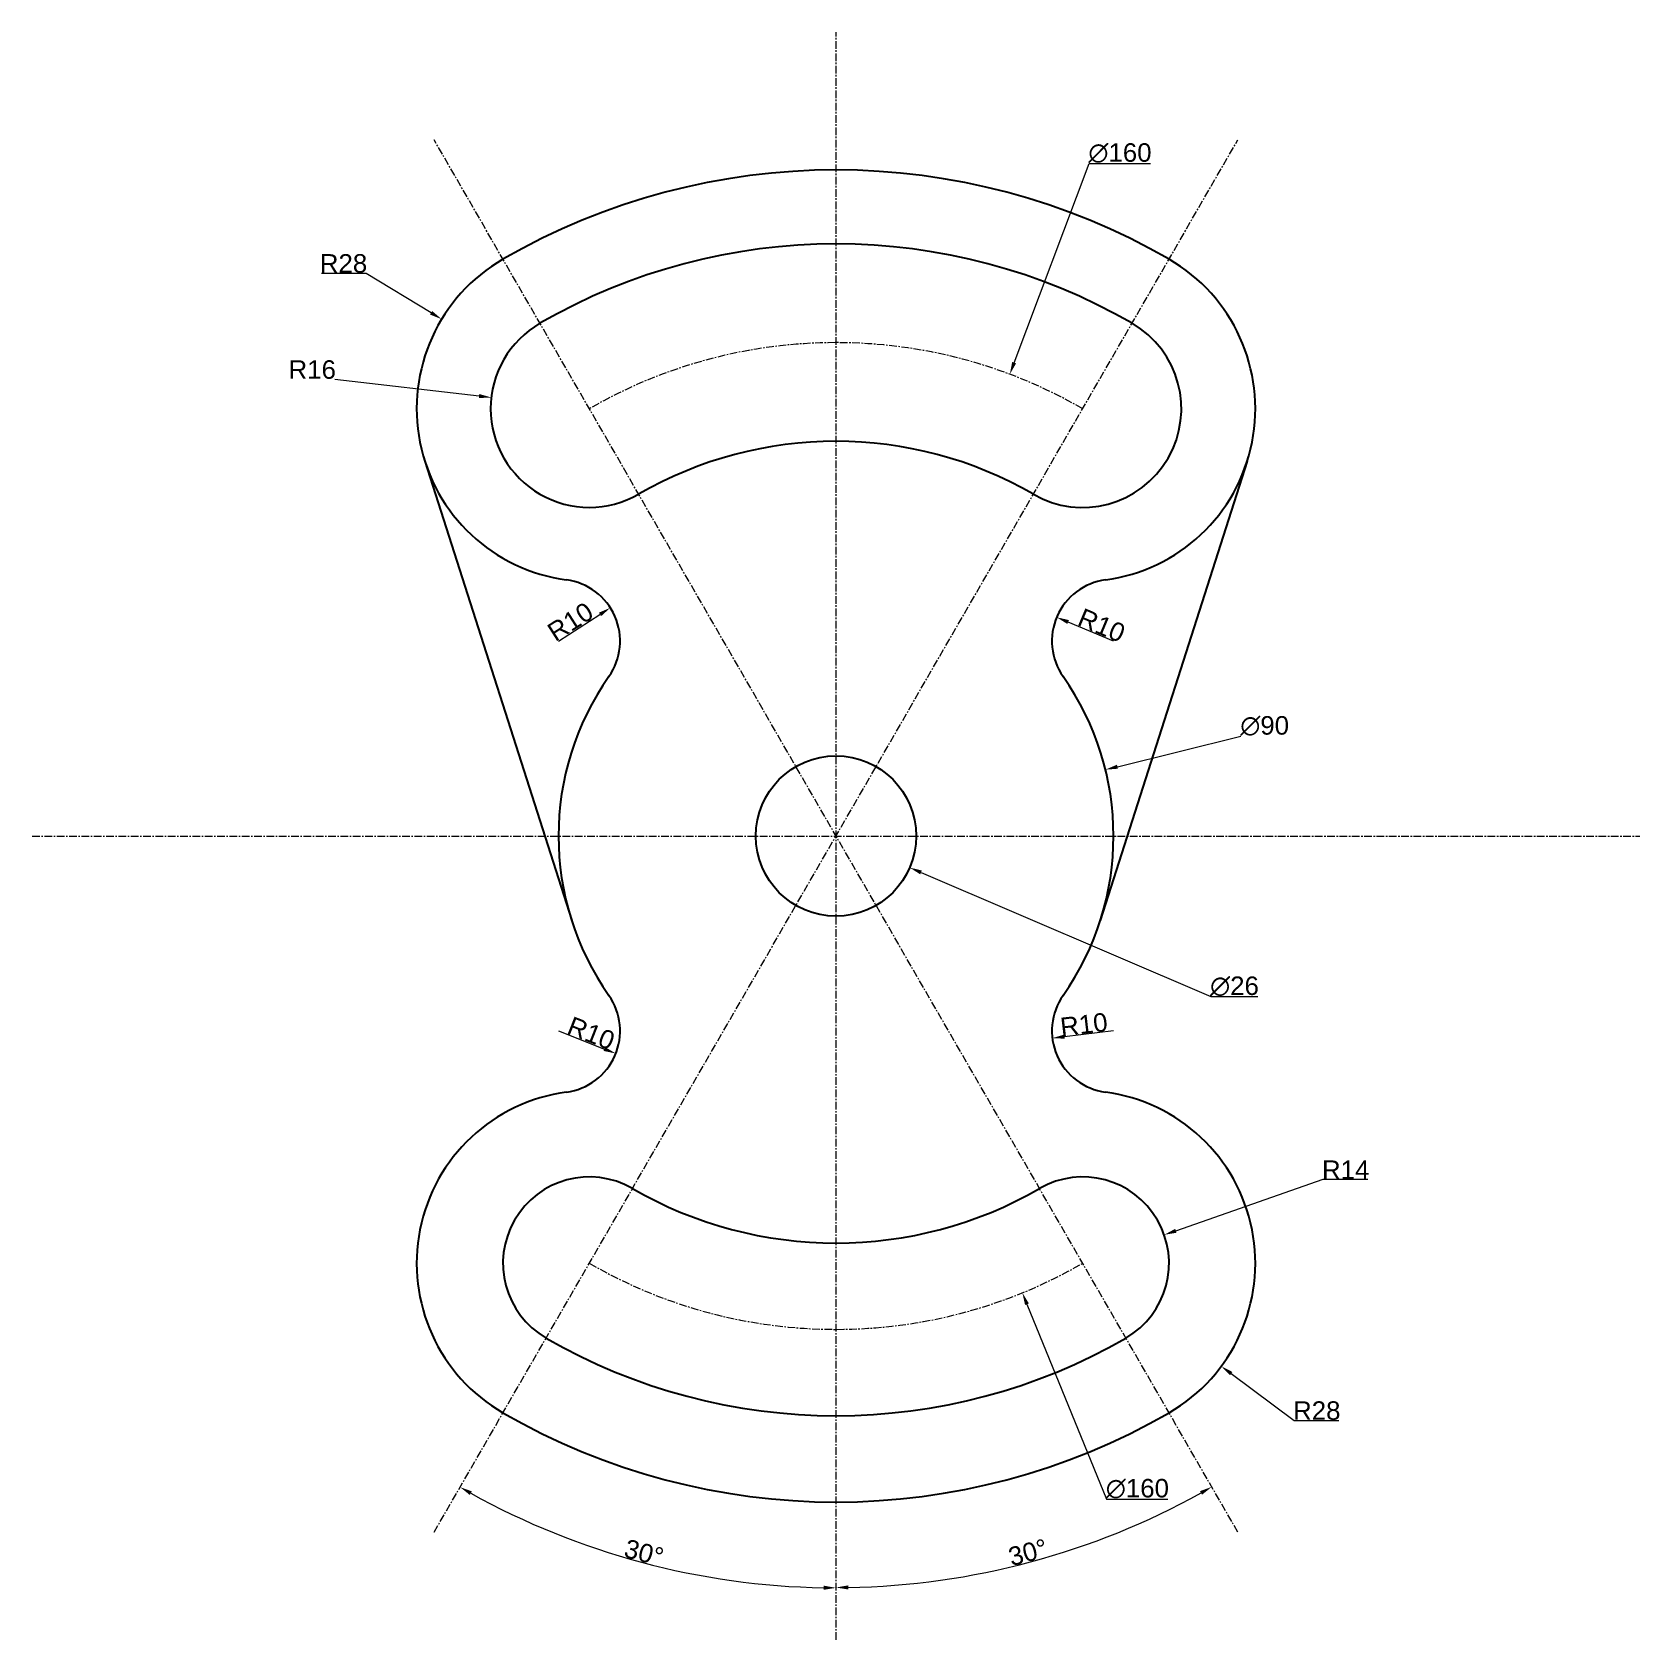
# Model space of a CAD drawing. Header units: millimetres. Extents: x -130 to 130, y -130 to 130.
import ezdxf

# ---------------------------------------------------------------- set-up
doc = ezdxf.new("R2010")
doc.units = ezdxf.units.MM
doc.header["$MEASUREMENT"] = 0
doc.linetypes.add('CENTER', pattern=[2, 1.25, -0.25, 0.25, -0.25])
doc.layers.add('AM_5', color=3, linetype='Continuous', lineweight=15)
doc.layers.add('AM_7', color=4, linetype='CENTER', lineweight=15)
doc.styles.get("Standard").update_dxf_attribs({"font": 'arial.ttf'})
doc.dimstyles.new('AM_ANSI$2', dxfattribs={"dimtxt": 3, "dimasz": 2, "dimexe": 0.1, "dimexo": 0.05, "dimgap": 0.06, "dimtad": 1, "dimtoh": 1, "dimdec": 3, "dimzin": 9, "dimdsep": 46, "dimtxsty": 'Standard', "dimcen": 0, "dimclrd": 256, "dimclre": 256, "dimclrt": 2, "dimadec": 0, "dimazin": 2, "dimtp": 0.1, "dimtm": 0.1, "dimtfac": 0.71, "dimtdec": 3, "dimtofl": 0, "dimtmove": 0, "dimatfit": 3, "dimfxl": 1, "dimtolj": 1, "dimtzin": 7, "dimlwd": -1, "dimlwe": -1, "dimarcsym": 1})
doc.dimstyles.new('AM_ANSI$3', dxfattribs={"dimtxt": 3, "dimasz": 2, "dimexe": 0.1, "dimexo": 0.05, "dimgap": 0.06, "dimtad": 1, "dimtoh": 1, "dimdec": 3, "dimzin": 9, "dimdsep": 46, "dimtxsty": 'Standard', "dimcen": 0, "dimclrd": 256, "dimclre": 256, "dimclrt": 2, "dimadec": 0, "dimazin": 2, "dimtp": 0.1, "dimtm": 0.1, "dimtfac": 0.71, "dimtdec": 3, "dimtofl": 0, "dimtmove": 0, "dimatfit": 0, "dimfxl": 1, "dimtolj": 1, "dimtzin": 7, "dimlwd": -1, "dimlwe": -1, "dimarcsym": 1})
doc.dimstyles.new('AM_ANSI$4', dxfattribs={"dimtxt": 3, "dimasz": 2, "dimexe": 0.1, "dimexo": 0.05, "dimgap": 0.06, "dimtad": 1, "dimtoh": 1, "dimdec": 3, "dimzin": 9, "dimdsep": 46, "dimtxsty": 'Standard', "dimcen": 0, "dimclrd": 256, "dimclre": 256, "dimclrt": 2, "dimadec": 0, "dimazin": 2, "dimtp": 0.1, "dimtm": 0.1, "dimtfac": 0.71, "dimtdec": 3, "dimtofl": 0, "dimtmove": 0, "dimatfit": 0, "dimfxl": 1, "dimtolj": 1, "dimtzin": 7, "dimlwd": -1, "dimlwe": -1, "dimarcsym": 1})

# ---------------------------------------------------------------- blocks, each defined once
blk = doc.blocks.new('*D5')
at = {"layer": 'AM_5', "transparency": 16777216}
for p, q in [((30.97, -75.93), (43.86, -107.53)), ((43.86, -107.53), (53.81, -107.53))]:
    blk.add_line(p, q, dxfattribs=at)
blk.add_solid([(31.28, -75.8), (30.66, -76.05), (30.22, -74.07)], dxfattribs=at)
at = {"layer": 'Defpoints', "color": 0, "transparency": 16777216}
for p in [(-30.22, 74.07), (30.22, -74.07)]:
    blk.add_point(p, dxfattribs=at)
at = {"layer": 'AM_5', "color": 2, "transparency": 16777216, "insert": (48.87, -105.85), "char_height": 3, "attachment_point": 5}
blk.add_mtext('\\A1;∅160', dxfattribs=at)
blk = doc.blocks.new('*D6')
at = {"layer": 'AM_5', "transparency": 16777216}
for p, q in [((13.79, -5.91), (60.78, -26.05)), ((60.78, -26.05), (68.4, -26.05))]:
    blk.add_line(p, q, dxfattribs=at)
blk.add_solid([(13.92, -5.6), (13.66, -6.22), (11.95, -5.12)], dxfattribs=at)
at = {"layer": 'Defpoints', "color": 0, "transparency": 16777216}
for p in [(-11.95, 5.12), (11.95, -5.12)]:
    blk.add_point(p, dxfattribs=at)
at = {"layer": 'AM_5', "color": 2, "transparency": 16777216, "insert": (64.62, -24.38), "char_height": 3, "attachment_point": 5}
blk.add_mtext('\\A1;∅26', dxfattribs=at)
blk = doc.blocks.new('*D7')
at = {"layer": 'AM_5', "transparency": 16777216}
blk.add_line((45.64, 11.24), (65.67, 16.17), dxfattribs=at)
blk.add_solid([(45.56, 11.56), (45.72, 10.91), (43.7, 10.76)], dxfattribs=at)
at = {"layer": 'Defpoints', "color": 0, "transparency": 16777216}
for p in [(43.7, 10.76), (-43.7, -10.76)]:
    blk.add_point(p, dxfattribs=at)
at = {"layer": 'AM_5', "color": 2, "transparency": 16777216, "insert": (69.51, 17.84), "char_height": 3, "attachment_point": 5}
blk.add_mtext('\\A1;∅90', dxfattribs=at)
blk = doc.blocks.new('*D8')
at = {"layer": 'AM_5', "transparency": 16777216}
blk.add_line((-57.88, 71.34), (-81.29, 74.03), dxfattribs=at)
blk.add_solid([(-57.84, 71.67), (-57.92, 71.01), (-55.9, 71.11)], dxfattribs=at)
at = {"layer": 'Defpoints', "color": 0, "transparency": 16777216}
for p in [(-55.9, 71.11), (-40, 69.28)]:
    blk.add_point(p, dxfattribs=at)
at = {"layer": 'AM_5', "color": 2, "transparency": 16777216, "insert": (-84.93, 75.62), "char_height": 3, "attachment_point": 5}
blk.add_mtext('\\A1;R16', dxfattribs=at)
blk = doc.blocks.new('*D9')
at = {"layer": 'AM_5', "transparency": 16777216}
for p, q in [((-76.21, 91.23), (-83.44, 91.23)), ((-65.65, 84.83), (-76.21, 91.23))]:
    blk.add_line(p, q, dxfattribs=at)
blk.add_solid([(-65.48, 85.12), (-65.83, 84.55), (-63.94, 83.8)], dxfattribs=at)
at = {"layer": 'Defpoints', "color": 0, "transparency": 16777216}
for p in [(-63.94, 83.8), (-40, 69.28)]:
    blk.add_point(p, dxfattribs=at)
at = {"layer": 'AM_5', "color": 2, "transparency": 16777216, "insert": (-79.86, 92.83), "char_height": 3, "attachment_point": 5}
blk.add_mtext('\\A1;R28', dxfattribs=at)
blk = doc.blocks.new('*D10')
at = {"layer": 'AM_5', "transparency": 16777216}
for p, q in [((28.88, 76.74), (41.05, 109.06)), ((41.05, 109.06), (50.99, 109.06))]:
    blk.add_line(p, q, dxfattribs=at)
blk.add_solid([(28.57, 76.86), (29.2, 76.63), (28.18, 74.87)], dxfattribs=at)
at = {"layer": 'Defpoints', "color": 0, "transparency": 16777216}
for p in [(28.18, 74.87), (-28.18, -74.87)]:
    blk.add_point(p, dxfattribs=at)
at = {"layer": 'AM_5', "color": 2, "transparency": 16777216, "insert": (46.05, 110.73), "char_height": 3, "attachment_point": 5}
blk.add_mtext('\\A1;∅160', dxfattribs=at)
blk = doc.blocks.new('*D11')
at = {"layer": 'AM_5', "transparency": 16777216}
for p, q in [((55.11, -64.01), (79.01, -55.67)), ((79.01, -55.67), (86.22, -55.67))]:
    blk.add_line(p, q, dxfattribs=at)
blk.add_solid([(55, -63.7), (55.22, -64.33), (53.22, -64.67)], dxfattribs=at)
at = {"layer": 'Defpoints', "color": 0, "transparency": 16777216}
for p in [(53.22, -64.67), (40, -69.28)]:
    blk.add_point(p, dxfattribs=at)
at = {"layer": 'AM_5', "color": 2, "transparency": 16777216, "insert": (82.65, -54.11), "char_height": 3, "attachment_point": 5}
blk.add_mtext('\\A1;R14', dxfattribs=at)
blk = doc.blocks.new('*D12')
at = {"layer": 'AM_5', "transparency": 16777216}
for p, q in [((64.08, -87.17), (74.31, -94.78)), ((74.31, -94.78), (81.55, -94.78))]:
    blk.add_line(p, q, dxfattribs=at)
blk.add_solid([(64.28, -86.91), (63.88, -87.44), (62.48, -85.98)], dxfattribs=at)
at = {"layer": 'Defpoints', "color": 0, "transparency": 16777216}
for p in [(40, -69.28), (62.48, -85.98)]:
    blk.add_point(p, dxfattribs=at)
at = {"layer": 'AM_5', "color": 2, "transparency": 16777216, "insert": (77.96, -93.19), "char_height": 3, "attachment_point": 5}
blk.add_mtext('\\A1;R28', dxfattribs=at)
blk = doc.blocks.new('*D13')
at = {"layer": 'AM_5', "transparency": 16777216}
blk.add_line((-45.01, 31.61), (-38.27, 35.93), dxfattribs=at)
blk.add_solid([(-38.45, 36.21), (-38.09, 35.65), (-36.59, 37.01)], dxfattribs=at)
at = {"layer": 'Defpoints', "color": 0, "transparency": 16777216}
for p in [(-36.59, 37.01), (-45.01, 31.61)]:
    blk.add_point(p, dxfattribs=at)
at = {"layer": 'AM_5', "color": 2, "transparency": 16777216, "insert": (-43.07, 34.75), "char_height": 3, "attachment_point": 5, "rotation": 32.6324}
blk.add_mtext('\\A1;R10', dxfattribs=at)
blk = doc.blocks.new('*D14')
at = {"layer": 'AM_5', "transparency": 16777216}
blk.add_line((45.01, 31.61), (37.63, 34.7), dxfattribs=at)
blk.add_solid([(37.76, 35.01), (37.5, 34.39), (35.78, 35.47)], dxfattribs=at)
at = {"layer": 'Defpoints', "color": 0, "transparency": 16777216}
for p in [(35.78, 35.47), (45.01, 31.61)]:
    blk.add_point(p, dxfattribs=at)
at = {"layer": 'AM_5', "color": 2, "transparency": 16777216, "insert": (43.07, 34.15), "char_height": 3, "attachment_point": 5, "rotation": 337.287}
blk.add_mtext('\\A1;R10', dxfattribs=at)
blk = doc.blocks.new('*D15')
at = {"layer": 'AM_5', "transparency": 16777216}
blk.add_line((45.01, -31.61), (37.06, -32.54), dxfattribs=at)
blk.add_solid([(37.02, -32.21), (37.1, -32.87), (35.07, -32.77)], dxfattribs=at)
at = {"layer": 'Defpoints', "color": 0, "transparency": 16777216}
for p in [(35.07, -32.77), (45.01, -31.61)]:
    blk.add_point(p, dxfattribs=at)
at = {"layer": 'AM_5', "color": 2, "transparency": 16777216, "insert": (40.2, -30.57), "char_height": 3, "attachment_point": 5, "rotation": 6.6471}
blk.add_mtext('\\A1;R10', dxfattribs=at)
blk = doc.blocks.new('*D16')
at = {"layer": 'AM_5', "transparency": 16777216}
blk.add_line((-45.01, -31.61), (-37.56, -34.54), dxfattribs=at)
blk.add_solid([(-37.44, -34.23), (-37.68, -34.85), (-35.7, -35.27)], dxfattribs=at)
at = {"layer": 'Defpoints', "color": 0, "transparency": 16777216}
for p in [(-45.01, -31.61), (-35.7, -35.27)]:
    blk.add_point(p, dxfattribs=at)
at = {"layer": 'AM_5', "color": 2, "transparency": 16777216, "insert": (-39.7, -31.99), "char_height": 3, "attachment_point": 5, "rotation": 338.562}
blk.add_mtext('\\A1;R10', dxfattribs=at)
blk = doc.blocks.new('*D17')
at = {"layer": 'AM_5', "transparency": 16777216}
blk.add_arc((0, 0), 121.91, 240.94, 269.06, dxfattribs=at)
for points in [[(-59.38, -106.85), (-59.05, -106.27), (-60.96, -105.58)], [(-2, -121.56), (-2, -122.23), (0, -121.91)]]:
    blk.add_solid(points, dxfattribs=at)
at = {"layer": 'Defpoints', "color": 0, "transparency": 16777216}
for p in [(0, 130.35), (65.17, 112.88), (-65.17, -112.88), (-41.7, -114.56), (0, -130.35)]:
    blk.add_point(p, dxfattribs=at)
at = {"layer": 'AM_5', "color": 2, "transparency": 16777216, "insert": (-31.14, -116.22), "char_height": 3, "attachment_point": 5, "rotation": 345}
blk.add_mtext('\\A1;30°', dxfattribs=at)
blk = doc.blocks.new('*D18')
at = {"layer": 'AM_5', "transparency": 16777216}
blk.add_arc((0, 0), 121.86, 270.9403, 299.0597, dxfattribs=at)
for points in [[(59.03, -106.23), (59.36, -106.81), (60.93, -105.54)], [(2, -122.18), (2, -121.51), (0, -121.86)]]:
    blk.add_solid(points, dxfattribs=at)
at = {"layer": 'Defpoints', "color": 0, "transparency": 16777216}
for p in [(0, 130.35), (-65.17, 112.88), (65.17, -112.88), (21.16, -120.01), (0, -130.35)]:
    blk.add_point(p, dxfattribs=at)
at = {"layer": 'AM_5', "color": 2, "transparency": 16777216, "insert": (31.13, -116.17), "char_height": 3, "attachment_point": 5, "rotation": 15}
blk.add_mtext('\\A1;30°', dxfattribs=at)

msp = doc.modelspace()

# ---------------------------------------------------------------- linework, layer by layer
for p, q in [((-66.6699, 60.7546), (-42.8623, -13.7048)), ((66.6699, 60.7546), (42.8623, -13.7048))]:
    msp.add_line(p, q)
msp.add_circle((0, 0), 13)
for centre, radius, start, end in [((0, 0), 108, 60, 120), ((0, 0), 96, 60, 120), ((-40, 69.282), 28, 120, 262.42903), ((40, 69.282), 28, 277.57097, 60), ((-40, 69.282), 16, 120, 300), ((40, 69.282), 16, 240, 60), ((0, 0), 64, 60, 120), ((-45.0067, 31.6133), 10, 324.915264, 82.42903), ((45.0067, 31.6133), 10, 97.57097, 215.084736), ((0, 0), 45, 144.915264, 215.084736), ((0, 0), 45, 324.915264, 35.084736), ((-45.0067, -31.6133), 10, 277.57097, 35.084736), ((45.0067, -31.6133), 10, 144.915264, 262.42903), ((-40, -69.282), 28, 97.57097, 240), ((40, -69.282), 28, 300, 82.42903), ((-40, -69.282), 14, 60, 240), ((0, 0), 66, 240, 300), ((40, -69.282), 14, 300, 120), ((0, 0), 94, 240, 300), ((0, 0), 108, 240, 300)]:
    msp.add_arc(centre, radius, start, end)
at = {"layer": 'AM_7'}
for p, q in [((0, -130.346), (0, 130.346)), ((65.173, -112.8829), (-65.173, 112.8829)), ((-65.173, -112.8829), (65.173, 112.8829)), ((-130.346, 0), (130.346, 0))]:
    msp.add_line(p, q, dxfattribs=at)
for start, end in [(60, 120), (240, 300)]:
    msp.add_arc((0, 0), 80, start, end, dxfattribs=at)

# ---------------------------------------------------------------- dimensions: what is measured, and where the dimension line sits
at = {"layer": 'AM_5'}
dim = msp.add_angular_dim_2l(base=(-41.6965, -114.5601), line1=((-65.173, -112.8829), (65.173, 112.8829)), line2=((0, -130.346), (0, 130.346)), dimstyle='AM_ANSI$2', override={"dimpost": ''}, dxfattribs=at)
dim.commit()
dim.dimension.update_dxf_attribs({"geometry": '*D17', "text_midpoint": (-31.141, -116.2197)})
dim = msp.add_angular_dim_2l(base=(21.1613, -120.0119), line1=((0, -130.346), (0, 130.346)), line2=((65.173, -112.8829), (-65.173, 112.8829)), dimstyle='AM_ANSI$2', dxfattribs=at)
dim.commit()
dim.dimension.update_dxf_attribs({"geometry": '*D18', "text_midpoint": (31.1283, -116.1724)})
dim = msp.add_diameter_dim_2p(p1=(-28.18, -74.8725), p2=(28.18, 74.8725), dimstyle='AM_ANSI$3', override={"dimpost": ''}, dxfattribs=at)
dim.commit()
dim.dimension.update_dxf_attribs({"geometry": '*D10', "text_midpoint": (46.0472, 109.0571), "dimtype": 163})
for center, mpoint, picture, middle in [((-40, 69.282), (-63.9437, 83.7976), '*D9', (-79.8573, 91.2339)), ((45.0067, 31.6133), (35.7822, 35.4744), '*D14', (42.4601, 32.6792)), ((45.0067, -31.6133), (35.0739, -32.7708), '*D15', (40.3798, -32.1525)), ((-45.0067, -31.6133), (-35.6985, -35.2682), '*D16', (-40.2784, -33.4699)), ((40, -69.282), (62.4751, -85.9814), '*D12', (77.9605, -94.7774))]:
    dim = msp.add_radius_dim(center=center, mpoint=mpoint, dimstyle='AM_ANSI$4', dxfattribs=at)
    dim.commit()
    dim.dimension.update_dxf_attribs({"geometry": picture, "text_midpoint": middle, "dimtype": 164})
for center, mpoint, picture, middle in [((-40, 69.282), (-55.8954, 71.1084), '*D8', (-84.9313, 74.0259)), ((-45.0067, 31.6133), (-36.5852, 37.0058), '*D13', (-42.209, 33.4047)), ((40, -69.282), (53.2185, -64.67), '*D11', (82.6458, -55.6721))]:
    dim = msp.add_radius_dim(center=center, mpoint=mpoint, dimstyle='AM_ANSI$4', override={"dimpost": ''}, dxfattribs=at)
    dim.commit()
    dim.dimension.update_dxf_attribs({"geometry": picture, "text_midpoint": middle, "dimtype": 164})
for p1, p2, picture, middle in [((-30.2177, 74.0736), (30.2177, -74.0736), '*D5', (48.8654, -107.5262)), ((-43.6952, -10.7577), (43.6952, 10.7577), '*D7', (69.5096, 16.1688)), ((-11.9487, 5.1213), (11.9487, -5.1213), '*D6', (64.6208, -26.0511))]:
    dim = msp.add_diameter_dim_2p(p1=p1, p2=p2, dimstyle='AM_ANSI$3', dxfattribs=at)
    dim.commit()
    dim.dimension.update_dxf_attribs({"geometry": picture, "text_midpoint": middle, "dimtype": 163})

doc.saveas('drawing.dxf')
